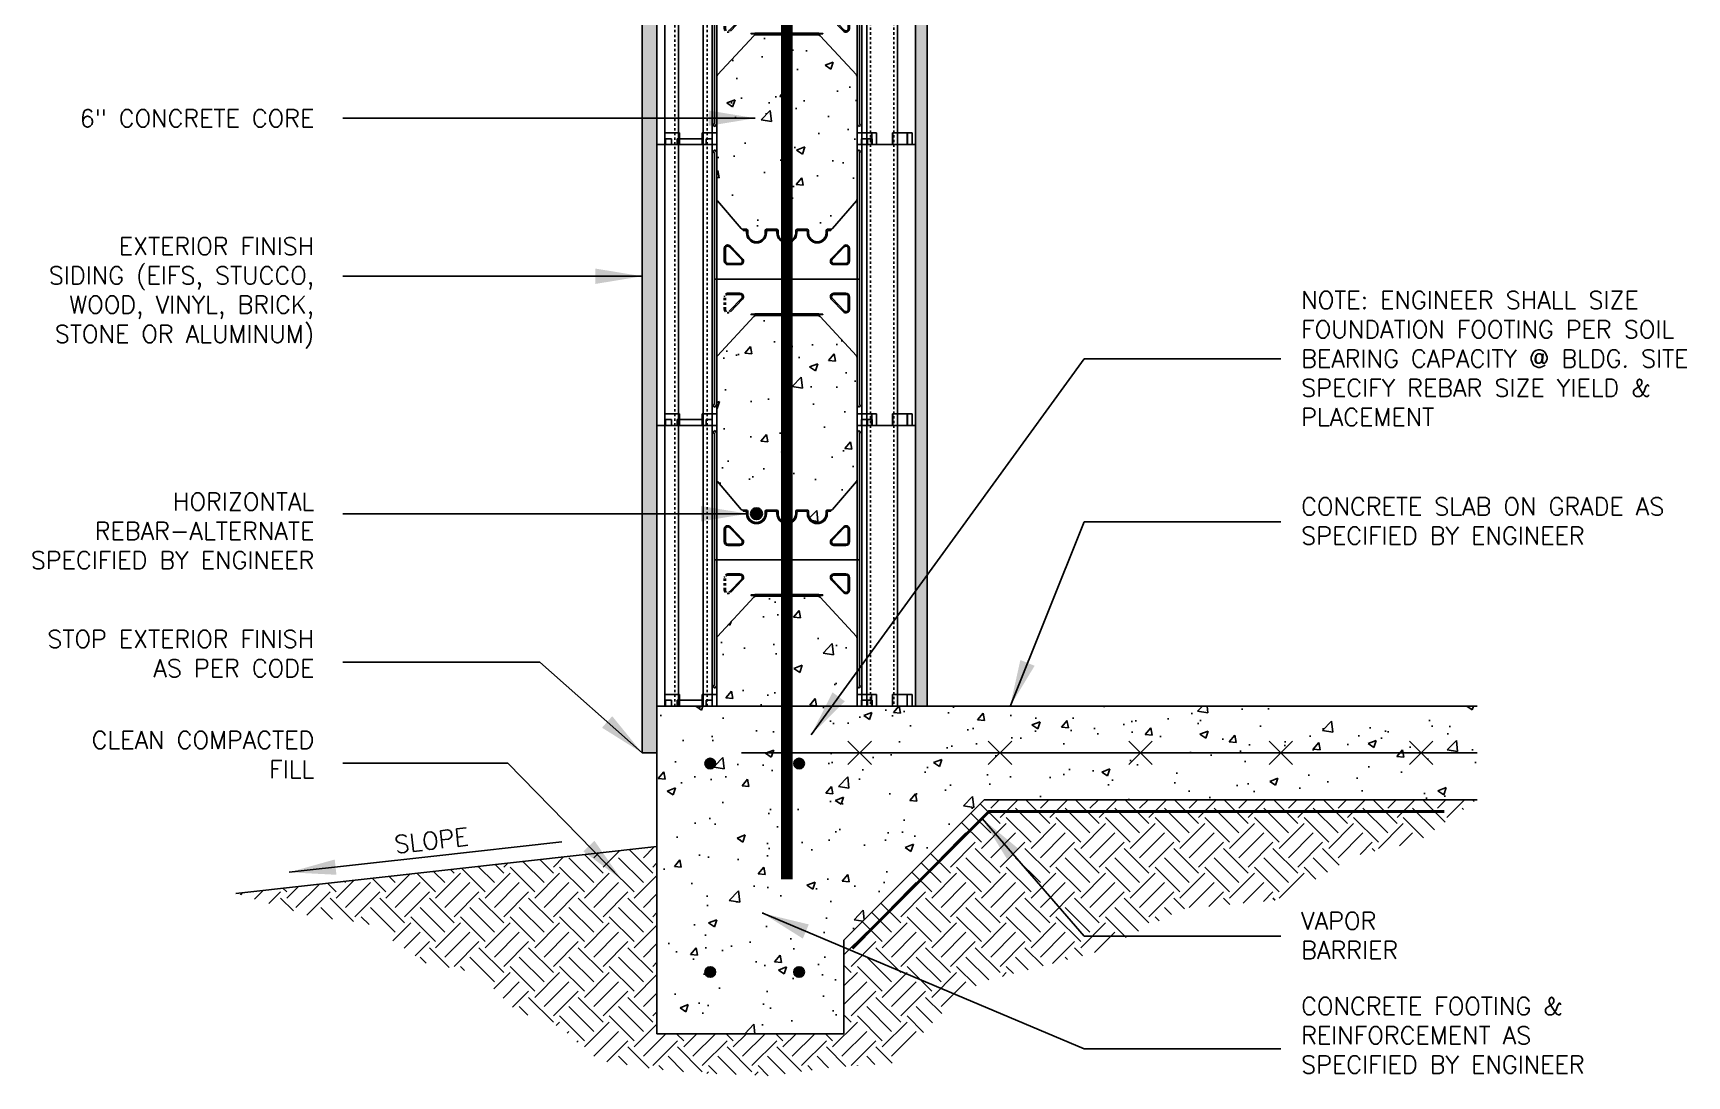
# Model space of a CAD drawing. Header units: inches. Extents: x 162 to 364, y -81 to 21.
# Drawn here: x 162.3 to 233, y -81 to -36.5 of the extents above; entities that cross this region are included whole.
import ezdxf

# ---------------------------------------------------------------- set-up
doc = ezdxf.new("R2010")
doc.units = ezdxf.units.IN
doc.header["$MEASUREMENT"] = 0
doc.linetypes.add('DASHED2', pattern=[0.375, 0.25, -0.125])
for name, color, linetype in [('LAYER 12', 12, 'Continuous'), ('LAYER 13', 13, 'Continuous'), ('LAYER 3', 3, 'Continuous'), ('LAYER 5', 5, 'Continuous'), ('LAYER 7', 7, 'Continuous'), ('LAYER 8', 8, 'Continuous')]:
    doc.layers.add(name, color=color, linetype=linetype)
doc.styles.add('NOTES', font='simplex.shx', dxfattribs={"height": 1})
doc.dimstyles.new('DIM-16', dxfattribs={"dimscale": 16, "dimtxt": 0.09375, "dimasz": 0.125, "dimexe": 0.1875, "dimexo": 0.0625, "dimgap": 0.0625, "dimtad": 0, "dimtih": 1, "dimtoh": 1, "dimdec": 4, "dimzin": 3, "dimdsep": 46, "dimlunit": 4, "dimtxsty": 'NOTES', "dimcen": 0.0625, "dimclrt": 4, "dimadec": 0, "dimazin": 0, "dimtfac": 1, "dimtdec": 4, "dimtofl": 0, "dimtmove": 0, "dimatfit": 3, "dimfxl": 1, "dimfrac": 2, "dimtolj": 1, "dimtzin": 0, "dimarcsym": 0})

# ---------------------------------------------------------------- blocks, each defined once
blk = doc.blocks.new('A$C262E59E6')
at = {"layer": 'LAYER 12'}
for p, q in [((0.35, 12.5), (0.975, 12.5)), ((0.35, 12.5), (0.35, 0)), ((0.35, 12.5), (0.975, 12.5)), ((0.35, 12.5), (0.35, 12)), ((0.925, 12.5), (0.925, 0)), ((0.975, 12.5), (0.975, 12)), ((0.975, 12.5), (0.975, 12)), ((1.937, 12.5), (1.937, 12)), ((1.937, 12.5), (2.562, 12.5)), ((1.937, 12.5), (1.937, 12)), ((1.937, 12.5), (2.562, 12.5)), ((1.987, 12.5), (1.987, 0)), ((2.112, 12.25), (2.112, 12)), ((2.112, 12.25), (2.362, 12.25)), ((2.362, 12.25), (2.362, 0)), ((2.562, 12.5), (2.562, 12)), ((8.562, 12.5), (9.187, 12.5)), ((8.562, 12.5), (8.562, 12)), ((8.562, 12.5), (9.187, 12.5)), ((8.762, 12.25), (8.762, 0)), ((8.762, 12.25), (9.012, 12.25)), ((8.762, 12.25), (8.762, 12)), ((8.762, 12.25), (9.012, 12.25)), ((9.012, 12.25), (9.012, 12)), ((9.012, 12.25), (9.012, 12)), ((9.187, 12.5), (9.187, 12)), ((9.187, 12.5), (9.187, 12)), ((10.087, 12.5), (10.087, 12)), ((10.087, 12.5), (10.712, 12.5)), ((10.087, 12.5), (10.087, 12)), ((10.087, 12.5), (10.712, 12.5)), ((10.712, 12.5), (10.712, 12)), ((10.712, 12.5), (10.712, 12)), ((2.41, 11.727), (2.497, 11.777)), ((2.456, 11.648), (2.41, 11.727)), ((2.462, 11.625), (2.462, 0.927)), ((2.462, 11.586), (2.462, 11.623)), ((2.497, 11.777), (2.556, 11.675)), ((2.562, 11.65), (2.562, 9.67)), ((8.562, 9.67), (8.562, 11.65)), ((8.569, 11.675), (8.628, 11.777)), ((8.628, 11.777), (8.715, 11.727)), ((8.662, 11.625), (8.662, 0.927)), ((8.662, 11.623), (8.662, 11.586)), ((8.715, 11.727), (8.669, 11.648)), ((8.977, 12), (8.977, 0)), ((10.297, 12), (10.297, 0)), ((2.562, 9.67), (2.562, 2.909)), ((2.59, 9.601), (3.608, 8.411)), ((7.517, 8.411), (8.535, 9.601)), ((8.562, 2.909), (8.562, 9.67)), ((3.68, 8.38), (3.687, 8.38)), ((3.837, 8.38), (3.68, 8.38)), ((3.687, 8.38), (3.687, 8.33)), ((3.687, 8.33), (3.787, 8.33)), ((3.837, 8.28), (3.837, 8.225)), ((3.887, 8.225), (3.887, 8.33)), ((4.637, 8.33), (4.637, 8.225)), ((5.137, 8.38), (4.687, 8.38)), ((4.687, 8.225), (4.687, 8.28)), ((4.737, 8.33), (5.087, 8.33)), ((5.137, 8.28), (5.137, 8.225)), ((5.187, 8.225), (5.187, 8.33)), ((5.937, 8.33), (5.937, 8.225)), ((6.437, 8.38), (5.987, 8.38)), ((5.987, 8.225), (5.987, 8.28)), ((6.037, 8.33), (6.387, 8.33)), ((6.437, 8.28), (6.437, 8.225)), ((6.487, 8.225), (6.487, 8.33)), ((7.237, 8.33), (7.237, 8.225)), ((7.445, 8.38), (7.287, 8.38)), ((7.287, 8.225), (7.287, 8.28)), ((7.337, 8.33), (7.437, 8.33)), ((7.437, 8.33), (7.437, 8.38)), ((7.437, 8.38), (7.445, 8.38)), ((2.887, 7.02), (2.887, 7.561)), ((2.937, 7.02), (2.937, 7.561)), ((3.11, 7.63), (3.629, 7.089)), ((3.146, 7.665), (3.665, 7.124)), ((7.979, 7.665), (7.46, 7.124)), ((8.015, 7.63), (7.496, 7.089)), ((8.187, 7.02), (8.187, 7.561)), ((8.237, 7.02), (8.237, 7.561)), ((3.557, 6.92), (3.037, 6.92)), ((3.557, 6.87), (3.037, 6.87)), ((7.568, 6.92), (8.087, 6.92)), ((7.568, 6.87), (8.087, 6.87)), ((2.462, 6.25), (8.662, 6.25)), ((3.037, 5.65), (3.557, 5.65)), ((3.037, 5.6), (3.557, 5.6)), ((3.629, 5.431), (3.11, 4.89)), ((3.665, 5.396), (3.146, 4.855)), ((7.46, 5.396), (7.979, 4.855)), ((7.496, 5.431), (8.015, 4.89)), ((8.087, 5.65), (7.568, 5.65)), ((8.087, 5.6), (7.568, 5.6)), ((8.187, 4.959), (8.187, 5.5)), ((8.237, 4.959), (8.237, 5.5)), ((2.592, 2.979), (4.144, 4.656)), ((4.192, 4.77), (4.036, 4.755)), ((4.036, 4.735), (4.192, 4.72)), ((5.562, 4.77), (4.192, 4.77)), ((4.192, 4.72), (5.562, 4.72)), ((4.25, 4.7), (5.562, 4.7)), ((6.933, 4.77), (5.562, 4.77)), ((5.562, 4.72), (6.933, 4.72)), ((5.562, 4.7), (6.875, 4.7)), ((7.089, 4.755), (6.933, 4.77)), ((6.933, 4.72), (7.089, 4.735)), ((6.981, 4.656), (8.533, 2.979)), ((2.562, 0.9), (2.562, 2.909)), ((8.562, 2.909), (8.562, 0.9)), ((2.456, 0.902), (2.41, 0.823)), ((2.41, 0.823), (2.497, 0.773)), ((2.462, 0.964), (2.462, 0.927)), ((2.497, 0.773), (2.556, 0.875)), ((8.569, 0.875), (8.628, 0.773)), ((8.628, 0.773), (8.715, 0.823)), ((8.662, 0.927), (8.662, 0.964)), ((8.715, 0.823), (8.669, 0.902)), ((0.35, 0.5), (0.975, 0.5)), ((0.35, 0.5), (0.975, 0.5)), ((0.35, 0.5), (0.35, 0)), ((0.35, 0.5), (0.975, 0.5)), ((0.35, 0.5), (0.35, 0)), ((0.35, 0.5), (0.975, 0.5)), ((0.35, 0.5), (0.975, 0.5)), ((0.35, 0.5), (0.975, 0.5)), ((0.35, 0.5), (0.975, 0.5)), ((0.35, 0.5), (0.35, 0)), ((0.35, 0.5), (0.975, 0.5)), ((0.35, 0.5), (0.35, 0)), ((0.35, 0.5), (0.975, 0.5)), ((0.35, 0.5), (0.975, 0.5)), ((0.35, 0.5), (0.975, 0.5)), ((0.35, 0.5), (0.975, 0.5)), ((0.35, 0.5), (0.35, 0)), ((0.35, 0.5), (0.975, 0.5)), ((0.35, 0.5), (0.975, 0.5)), ((0.35, 0.5), (0.975, 0.5)), ((0.35, 0.5), (0.975, 0.5)), ((0.35, 0.5), (0.35, 0)), ((0.35, 0.5), (0.975, 0.5)), ((0.35, 0.5), (0.975, 0.5)), ((0.35, 0.5), (0.975, 0.5)), ((0.35, 0.5), (0.35, 0)), ((0.35, 0.5), (0.975, 0.5)), ((0.35, 0.5), (0.35, 0)), ((0.35, 0.5), (0.35, 0)), ((0.375, 0.25), (0.375, 0)), ((0.625, 0.25), (0.375, 0.25)), ((0.375, 0.25), (0.375, 0)), ((0.625, 0.25), (0.375, 0.25)), ((0.375, 0.25), (0.375, 0)), ((0.625, 0.25), (0.375, 0.25)), ((0.625, 0.25), (0.625, 0)), ((0.625, 0.25), (0.625, 0)), ((0.625, 0.25), (0.625, 0)), ((1.937, 0.25), (0.875, 0.25)), ((0.875, 0.25), (0.875, 0)), ((1.937, 0.25), (0.875, 0.25)), ((0.875, 0.25), (0.875, 0)), ((1.937, 0.25), (0.875, 0.25)), ((0.875, 0.25), (0.875, 0)), ((0.975, 0.5), (0.975, 0)), ((0.975, 0.5), (0.975, 0)), ((0.975, 0.5), (0.975, 0)), ((0.975, 0.5), (0.975, 0)), ((0.975, 0.5), (0.975, 0)), ((0.975, 0.5), (0.975, 0)), ((0.975, 0.5), (0.975, 0)), ((0.975, 0.5), (0.975, 0)), ((0.975, 0.5), (0.975, 0)), ((0.975, 0.5), (0.975, 0)), ((0.975, 0.5), (0.975, 0)), ((0.975, 0.5), (0.975, 0)), ((0.975, 0.5), (0.975, 0)), ((0.975, 0.5), (0.975, 0)), ((0.975, 0.5), (0.975, 0)), ((0.975, 0.5), (0.975, 0)), ((0.975, 0.5), (0.975, 0)), ((0.975, 0.5), (0.975, 0)), ((0.975, 0.5), (0.975, 0)), ((0.975, 0.5), (0.975, 0)), ((1.937, 0.5), (1.937, 0)), ((1.937, 0.5), (2.562, 0.5)), ((1.937, 0.5), (1.937, 0)), ((1.937, 0.5), (2.562, 0.5)), ((1.937, 0.5), (1.937, 0)), ((1.937, 0.5), (2.562, 0.5)), ((1.937, 0.5), (1.937, 0)), ((1.937, 0.5), (2.562, 0.5)), ((1.937, 0.5), (1.937, 0)), ((1.937, 0.5), (2.562, 0.5)), ((1.937, 0.5), (1.937, 0)), ((1.937, 0.5), (2.562, 0.5)), ((1.937, 0.5), (1.937, 0)), ((1.937, 0.5), (2.562, 0.5)), ((1.937, 0.5), (1.937, 0)), ((2.562, 0.5), (1.937, 0.5)), ((1.937, 0.5), (1.937, 0)), ((1.937, 0.5), (2.562, 0.5)), ((1.937, 0.5), (1.937, 0)), ((1.937, 0.5), (2.562, 0.5)), ((1.937, 0.5), (1.937, 0)), ((1.937, 0.5), (2.562, 0.5)), ((1.937, 0.5), (1.937, 0)), ((1.937, 0.5), (2.562, 0.5)), ((1.937, 0.5), (1.937, 0)), ((1.937, 0.5), (2.562, 0.5)), ((1.937, 0.5), (1.937, 0)), ((1.937, 0.5), (2.562, 0.5)), ((1.937, 0.5), (1.937, 0)), ((1.937, 0.5), (2.562, 0.5)), ((1.937, 0.5), (1.937, 0)), ((1.937, 0.5), (2.562, 0.5)), ((1.937, 0.5), (1.937, 0)), ((1.937, 0.5), (2.562, 0.5)), ((1.937, 0.5), (1.937, 0)), ((1.937, 0.5), (2.562, 0.5)), ((1.937, 0.5), (1.937, 0)), ((2.562, 0.5), (1.937, 0.5)), ((1.937, 0.5), (1.937, 0)), ((1.937, 0.5), (2.562, 0.5)), ((1.937, 0.5), (1.937, 0)), ((1.937, 0.5), (2.562, 0.5)), ((1.937, 0.5), (1.937, 0)), ((2.562, 0.5), (1.937, 0.5)), ((1.937, 0.5), (1.937, 0)), ((1.937, 0.5), (2.562, 0.5)), ((2.112, 0.25), (2.112, 0)), ((2.112, 0.25), (2.362, 0.25)), ((2.112, 0.25), (2.112, 0)), ((2.112, 0.25), (2.362, 0.25)), ((2.112, 0.25), (2.112, 0)), ((2.112, 0.25), (2.362, 0.25)), ((2.112, 0.25), (2.112, 0)), ((2.362, 0.25), (2.112, 0.25)), ((2.112, 0.25), (2.112, 0)), ((2.112, 0.25), (2.362, 0.25)), ((2.112, 0.25), (2.112, 0)), ((2.112, 0.25), (2.362, 0.25)), ((2.112, 0.25), (2.112, 0)), ((2.112, 0.25), (2.362, 0.25)), ((2.112, 0.25), (2.112, 0)), ((2.112, 0.25), (2.362, 0.25)), ((2.112, 0.25), (2.112, 0)), ((2.112, 0.25), (2.362, 0.25)), ((2.112, 0.25), (2.112, 0)), ((2.362, 0.25), (2.112, 0.25)), ((2.112, 0.25), (2.112, 0)), ((2.112, 0.25), (2.362, 0.25)), ((2.112, 0.25), (2.112, 0)), ((2.362, 0.25), (2.112, 0.25)), ((2.362, 0.25), (2.362, 0)), ((2.362, 0.25), (2.362, 0)), ((2.362, 0.25), (2.362, 0)), ((2.562, 0.5), (2.562, 0)), ((2.562, 0.5), (2.562, 0)), ((2.562, 0.5), (2.562, 0)), ((2.562, 0.5), (2.562, 0)), ((2.562, 0.5), (2.562, 0)), ((2.562, 0.5), (2.562, 0)), ((2.562, 0.5), (2.562, 0)), ((2.562, 0.5), (2.562, 0)), ((2.562, 0.5), (2.562, 0)), ((2.562, 0.5), (2.562, 0)), ((2.562, 0.5), (2.562, 0)), ((8.562, 0.5), (9.183, 0.5)), ((8.562, 0.5), (9.183, 0.5)), ((8.562, 0.5), (9.183, 0.5)), ((8.758, 0.25), (8.758, 0)), ((8.758, 0.25), (9.008, 0.25)), ((8.758, 0.25), (9.008, 0.25)), ((8.758, 0.25), (8.758, 0)), ((8.758, 0.25), (9.008, 0.25)), ((8.762, 0.5), (8.762, 0)), ((8.762, 0.5), (9.387, 0.5)), ((8.962, 0.25), (9.212, 0.25)), ((9.008, 0.25), (9.008, 0)), ((9.008, 0.25), (9.008, 0)), ((9.008, 0.25), (9.008, 0)), ((9.183, 0.5), (9.183, 0)), ((9.183, 0.5), (9.183, 0)), ((9.183, 0.5), (9.183, 0)), ((9.212, 0.25), (9.212, 0)), ((9.387, 0.5), (9.387, 0)), ((10.083, 0.5), (10.083, 0)), ((10.083, 0.5), (10.708, 0.5)), ((10.083, 0.5), (10.083, 0)), ((10.083, 0.5), (10.708, 0.5)), ((10.083, 0.5), (10.083, 0)), ((10.083, 0.5), (10.708, 0.5)), ((10.287, 0.5), (10.287, 0)), ((10.287, 0.5), (10.912, 0.5)), ((10.708, 0.5), (10.708, 0)), ((10.708, 0.5), (10.708, 0)), ((10.708, 0.5), (10.708, 0)), ((10.912, 0.5), (10.912, 0))]:
    blk.add_line(p, q, dxfattribs=at)
at = {"layer": 'LAYER 12', "linetype": 'DASHED2', "ltscale": 0.15}
for p, q in [((0.765, 12.5), (0.765, 0)), ((2.147, 12.5), (2.147, 0)), ((9.137, 12), (9.137, 0)), ((10.137, 12), (10.137, 0)), ((2.887, 4.959), (2.887, 5.5)), ((2.937, 4.959), (2.937, 5.5))]:
    blk.add_line(p, q, dxfattribs=at)
at = {"layer": 'LAYER 12'}
for centre, radius, start, end in [((2.412, 11.623), 0.05, 0, 30), ((2.512, 11.65), 0.05, 0, 30), ((8.612, 11.65), 0.05, 150, 180), ((8.712, 11.623), 0.05, 150, 180), ((2.662, 9.67), 0.1, 180, 223.83086), ((8.462, 9.67), 0.1, 316.16914, 360), ((3.68, 8.48), 0.1, 223.83086, 270), ((3.787, 8.28), 0.05, 360, 90), ((3.837, 8.33), 0.05, 0, 90), ((4.262, 8.225), 0.425, 180, 360), ((4.262, 8.225), 0.375, 180, 0), ((4.687, 8.33), 0.05, 90, 180), ((4.737, 8.28), 0.05, 90, 180), ((5.087, 8.28), 0.05, 360, 90), ((5.137, 8.33), 0.05, 0, 90), ((5.562, 8.225), 0.425, 180, 270), ((5.562, 8.225), 0.375, 180, 270), ((5.562, 8.225), 0.425, 270, 0), ((5.562, 8.225), 0.375, 270, 0), ((5.987, 8.33), 0.05, 90, 180), ((6.037, 8.28), 0.05, 90, 180), ((6.387, 8.28), 0.05, 0, 90), ((6.437, 8.33), 0.05, 0, 90), ((6.862, 8.225), 0.425, 180, 0), ((6.862, 8.225), 0.375, 180, 0), ((7.287, 8.33), 0.05, 90, 180), ((7.337, 8.28), 0.05, 90, 180), ((7.445, 8.48), 0.1, 270, 316.16914), ((3.037, 7.561), 0.15, 43.83086, 180), ((3.037, 7.561), 0.1, 43.83086, 180), ((3.557, 7.02), 0.15, 270, 43.83086), ((3.557, 7.02), 0.1, 270, 43.83086), ((7.568, 7.02), 0.15, 136.16914, 270), ((7.568, 7.02), 0.1, 136.16914, 270), ((8.087, 7.561), 0.15, 0, 136.16914), ((8.087, 7.561), 0.1, 0, 136.16914), ((3.037, 7.02), 0.15, 180, 270), ((3.037, 7.02), 0.1, 180, 270), ((8.087, 7.02), 0.15, 270, 0), ((8.087, 7.02), 0.1, 270, 360), ((3.557, 5.5), 0.15, 316.16914, 90), ((3.557, 5.5), 0.1, 316.16914, 90), ((7.568, 5.5), 0.15, 90, 223.83086), ((7.568, 5.5), 0.1, 90, 223.83086), ((8.087, 4.959), 0.15, 223.83086, 360), ((8.087, 4.959), 0.1, 223.83086, 0), ((8.087, 5.5), 0.15, 360, 90), ((8.087, 5.5), 0.1, 0, 90), ((4.037, 4.745), 0.01, 97.40989, 262.59011), ((4.25, 4.55), 0.15, 90, 135), ((6.875, 4.55), 0.15, 45, 90), ((7.088, 4.745), 0.01, 277.40989, 82.59011), ((2.662, 2.909), 0.1, 135, 180), ((8.462, 2.909), 0.1, 360, 45), ((2.412, 0.927), 0.05, 330, 360), ((2.512, 0.9), 0.05, 330, 360), ((8.612, 0.9), 0.05, 180, 210), ((8.712, 0.927), 0.05, 180, 210)]:
    blk.add_arc(centre, radius, start, end, dxfattribs=at)
at = {"layer": 'LAYER 12', "linetype": 'DASHED2', "ltscale": 0.15}
for centre, radius, start, end in [((3.037, 5.5), 0.15, 90, 180), ((3.037, 4.959), 0.15, 180, 316.16914), ((3.037, 5.5), 0.1, 90, 180), ((3.037, 4.959), 0.1, 180, 316.16914)]:
    blk.add_arc(centre, radius, start, end, dxfattribs=at)
at = {"layer": 'LAYER 3'}
for p, q in [((0, 12), (0, 0)), ((0, 12), (2.562, 12)), ((2.562, 12), (2.562, 0)), ((8.562, 12), (8.562, 0)), ((8.562, 12), (11.062, 12)), ((11.062, 12), (11.062, 0)), ((0, 0), (2.562, 0)), ((8.562, 0), (11.062, 0))]:
    blk.add_line(p, q, dxfattribs=at)

msp = doc.modelspace()

# ---------------------------------------------------------------- hatches: boundary and pattern name
at = {"layer": 'LAYER 12'}
h = msp.add_hatch(dxfattribs=at)
h.set_pattern_fill('AR-SAND,_O', color=256, scale=0.25)
h.set_pattern_definition([(37.5, (0, 0), (-0.01574834, 0.48170594), [0, -0.38, 0, -0.425, 0, -0.40625]), (7.5, (0, 0), (0.4424442, 0.7055365), [0, -0.205, 0, -0.3425, 0, -0.13125]), (327.5, (-0.3075, 0), (0.7785355, 0.0014148), [0, -0.125, 0, -0.45, 0, -0.5875]), (317.5, (-0.3075, 0), (0.7515317, 0.219419), [0, -0.0625, 0, -0.295, 0, -0.3375])])
h.paths.add_polyline_path([(188.97426, -5.24586), (188.97426, 6.75414), (188.97426, 17.75414), (188.34926, 17.75414), (188.34926, -67.24586), (188.97426, -67.24586), (188.97426, -65.24586), (188.97426, -53.24586), (188.97426, -41.24586), (188.97426, -29.24586), (188.97426, -17.24586)])
h = msp.add_hatch(dxfattribs=at)
h.set_pattern_fill('AR-SAND,_O', color=256, scale=0.125)
h.set_pattern_definition([(37.5, (0, 0), (-0.00787417, 0.24085297), [0, -0.19, 0, -0.2125, 0, -0.203125]), (7.5, (0, 0), (0.2212221, 0.35276826), [0, -0.1025, 0, -0.17125, 0, -0.065625]), (327.5, (-0.15375, 0), (0.38926773, 0.00070738), [0, -0.0625, 0, -0.225, 0, -0.29375]), (317.5, (-0.15375, 0), (0.3757658, 0.10970945), [0, -0.03125, 0, -0.1475, 0, -0.16875])])
h.paths.add_polyline_path([(200.53676, 17.75414), (200.03676, 17.75414), (200.03676, 6.75414), (200.03676, -5.24586), (200.03676, -17.24586), (200.03676, -29.24586), (200.03676, -41.24586), (200.03676, -53.24586), (200.03676, -65.24586), (200.53676, -65.24586)])
h = msp.add_hatch(dxfattribs=at)
h.set_pattern_fill('EARTH', color=256, scale=6, angle=45, style=0)
h.paths.add_polyline_path([(211.47973, -73.90848), (215.66727, -73.51795), (218.84979, -71.62109), (221.47398, -71.06319), (224.03676, -69.24586), (202.97426, -69.24586), (196.97426, -75.24586), (196.97426, -79.24586), (188.97426, -79.24586), (188.97426, -71.24586), (170.97426, -73.24586), (174.23862, -74.24322), (176.58364, -74.52217), (179.15199, -76.25166), (181.32951, -76.64219), (182.94869, -78.2601), (184.90287, -78.98537), (186.35455, -80.38012), (188.97873, -80.77065), (190.93291, -80.93803), (193.8921, -81.04961), (196.18129, -80.71486), (199.19631, -80.4917), (201.03882, -78.48326), (202.8255, -77.03272), (207.79471, -75.74955)])
at = {"layer": 'LAYER 13'}
h = msp.add_hatch(dxfattribs=at)
h.set_pattern_fill('AR-CONC', color=256, scale=0.5, style=0)
h.paths.add_polyline_path([(197.53676, -38.33728, 0.17887258), (197.51273, -38.27225), (195.9557, -36.5898, 0.19891237), (195.84963, -36.54586), (194.53676, -36.54586), (194.53676, -45.39586, 0.41421356), (194.91176, -45.02086), (194.91176, -44.91586, -0.41421356), (194.96176, -44.86586), (195.41176, -44.86586, -0.41421356), (195.46176, -44.91586), (195.46176, -45.02086, 1), (196.21176, -45.02086), (196.21176, -44.91586, -0.41421356), (196.26176, -44.86586), (196.41914, -44.86586, 0.20422097), (196.49128, -44.83512), (197.51639, -43.63613, 0.16388439), (197.53676, -43.57563), (197.53676, -41.24586)])
h.paths.add_polyline_path([(194.53676, -36.54586), (193.22389, -36.54586, 0.19891237), (193.11783, -36.5898), (191.5608, -38.27225, 0.17887258), (191.53676, -38.33728), (191.53676, -41.24586), (191.53676, -41.24587), (191.53676, -43.5768, 0.16087625), (191.55713, -43.63613), (192.58225, -44.83512, 0.22352826), (192.66176, -44.86559), (192.66176, -44.86586), (192.81176, -44.86586, -0.41421356), (192.86176, -44.91586), (192.86176, -45.02086, 1), (193.61176, -45.02086), (193.61176, -44.91586, -0.41421356), (193.66176, -44.86586), (194.11176, -44.86586, -0.41421356), (194.16176, -44.91586), (194.16176, -45.02086, 0.41421356), (194.53676, -45.39586)])
h = msp.add_hatch(dxfattribs=at)
h.set_pattern_fill('AR-CONC', color=256, scale=0.5, style=0)
h.paths.add_polyline_path([(194.53676, -60.54586), (193.22389, -60.54586, 0.19891237), (193.11783, -60.5898), (191.5608, -62.27225, 0.17887258), (191.53676, -62.33728), (191.53676, -65.24586), (194.53676, -65.24586)])
h.paths.add_polyline_path([(195.9557, -60.5898, 0.19891237), (195.84963, -60.54586), (194.53676, -60.54586), (194.53676, -65.24586), (197.53676, -65.24586), (197.53676, -62.33728, 0.17887258), (197.51273, -62.27225)])
h.paths.add_polyline_path([(197.53676, -53.24586), (197.53676, -50.33728, 0.17887258), (197.51273, -50.27225), (195.9557, -48.5898, 0.19891237), (195.84963, -48.54586), (194.53676, -48.54586), (194.53676, -57.39586, 0.41421356), (194.91176, -57.02086), (194.91176, -56.91586, -0.41421356), (194.96176, -56.86586), (195.41176, -56.86586, -0.41421356), (195.46176, -56.91586), (195.46176, -57.02086, 1), (196.21176, -57.02086), (196.21176, -56.91586, -0.41421356), (196.26176, -56.86586), (196.41914, -56.86586, 0.20422097), (196.49128, -56.83512), (197.51639, -55.63613, 0.16388439), (197.53676, -55.57563)])
h.paths.add_polyline_path([(194.53676, -48.54586), (193.22389, -48.54586, 0.19891237), (193.11783, -48.5898), (191.5608, -50.27225, 0.17887258), (191.53676, -50.33728), (191.53676, -53.24586), (191.53676, -53.24587), (191.53676, -55.5768, 0.16087625), (191.55713, -55.63613), (192.58225, -56.83512, 0.22352826), (192.66176, -56.86559), (192.66176, -56.86586), (192.81176, -56.86586, -0.41421356), (192.86176, -56.91586), (192.86176, -57.02086, 1), (193.61176, -57.02086), (193.61176, -56.91586, -0.41421356), (193.66176, -56.86586), (194.11176, -56.86586, -0.41421356), (194.16176, -56.91586), (194.16176, -57.02086, 0.41421356), (194.53676, -57.39586)])
h.paths.add_polyline_path([(193.48676, -57.02086, -1), (192.98676, -57.02086, -1)], flags=16)
h = msp.add_hatch(dxfattribs=at)
h.set_pattern_fill('AR-CONC', color=256, scale=0.5, style=0)
h.paths.add_polyline_path([(224.03676, -65.24586), (194.53676, -65.24586), (194.53676, -67.24586), (224.03676, -67.24586)])
h.paths.add_polyline_path([(202.97426, -69.24586), (224.03676, -69.24586), (224.03676, -67.24586), (194.53676, -67.24586), (194.53676, -65.24586), (188.97426, -65.24586), (188.97426, -79.24586), (196.97426, -79.24586), (196.97426, -75.24586)])
h.paths.add_polyline_path([(194.8362, -67.69978, -1), (195.28487, -67.69978, -1)], flags=16)
h.paths.add_polyline_path([(191.03289, -67.69978, -1), (191.48157, -67.69978, -1)], flags=16)
h.paths.add_polyline_path([(195.28487, -76.6069, -1), (194.8362, -76.6069, -1)], flags=16)
h.paths.add_polyline_path([(191.48157, -76.6069, -1), (191.03289, -76.6069, -1)], flags=16)
at = {"layer": 'LAYER 8'}
for points in [[(193.48676, -57.02086, 1), (192.98676, -57.02086, 1)], [(191.03289, -67.69978, 1), (191.48157, -67.69978, 1)], [(194.8362, -67.69978, 1), (195.28487, -67.69978, 1)], [(191.48157, -76.6069, 1), (191.03289, -76.6069, 1)], [(194.8362, -76.6069, 1), (195.28487, -76.6069, 1)]]:
    msp.add_hatch(color=256, dxfattribs=at).paths.add_polyline_path(points)

# ---------------------------------------------------------------- linework, layer by layer
at = {"layer": 'LAYER 3'}
for p, q in [((188.97426, -65.24586), (224.03676, -65.24586)), ((188.97426, -65.24586), (188.97426, -79.24586)), ((197.14683, -66.74586), (198.14683, -67.74586)), ((198.14683, -66.74586), (197.14683, -67.74586)), ((203.14683, -66.74586), (204.14683, -67.74586)), ((204.14683, -66.74586), (203.14683, -67.74586)), ((209.14683, -66.74586), (210.14683, -67.74586)), ((210.14683, -66.74586), (209.14683, -67.74586)), ((215.14683, -66.74586), (216.14683, -67.74586)), ((216.14683, -66.74586), (215.14683, -67.74586)), ((221.14683, -66.74586), (222.14683, -67.74586)), ((222.14683, -66.74586), (221.14683, -67.74586)), ((192.59714, -67.24586), (224.03676, -67.24586)), ((196.97426, -75.24586), (202.97426, -69.24586)), ((202.97426, -69.24586), (224.03676, -69.24586)), ((170.97426, -73.24586), (188.97426, -71.24586)), ((196.97426, -75.24586), (196.97426, -79.24586)), ((188.97426, -79.24586), (196.97426, -79.24586))]:
    msp.add_line(p, q, dxfattribs=at)
at = {"layer": 'LAYER 5', "flags": 128}
for points, const_width in [([(194.53676, 14.75414), (194.53676, -72.65192)], 0.5), ([(197.32782, -75.59942), (203.18137, -69.74586), (222.63467, -69.74586)], 0.125)]:
    msp.add_lwpolyline(points, dxfattribs=dict(at, const_width=const_width))
at = {"layer": 'LAYER 8'}
for p, q in [((188.34926, 17.75414), (188.34926, -67.24586)), ((200.53676, -65.24586), (200.53676, 17.75414)), ((188.97426, -67.24586), (188.34926, -67.24586))]:
    msp.add_line(p, q, dxfattribs=at)
for centre, radius in [((193.23676, -57.02086), 0.25), ((191.25723, -67.69978), 0.22434), ((195.06054, -67.69978), 0.22434), ((191.25723, -76.6069), 0.22434), ((195.06054, -76.6069), 0.22434)]:
    msp.add_circle(centre, radius, dxfattribs=at)

# ---------------------------------------------------------------- block references
at = {"layer": 'LAYER 3'}
for p in [(188.97426, -41.24587), (188.97426, -53.24587), (188.97426, -65.24587)]:
    msp.add_blockref('A$C262E59E6', p, dxfattribs=at)

# ---------------------------------------------------------------- texts
at = {"layer": 'LAYER 7', "char_height": 0.75, "attachment_point": 3, "style": 'NOTES'}
for s, insert in [('\\A1;6" CONCRETE CORE', (174.33415, -39.74923)), ('\\A1;EXTERIOR FINISH \\PSIDING (EIFS, STUCCO, \\PWOOD, VINYL, BRICK, \\PSTONE OR ALUMINUM)', (174.33415, -45.21122)), ('\\A1;STOP EXTERIOR FINISH\\PAS PER CODE', (174.33415, -61.9994)), ('\\A1;CLEAN COMPACTED\\PFILL', (174.33415, -66.31771))]:
    msp.add_mtext_dynamic_manual_height_columns(s, width=28.9113797, gutter_width=5, heights=[0], dxfattribs=dict(at, insert=insert))
at = {"layer": 'LAYER 7', "char_height": 0.75, "attachment_point": 1, "style": 'NOTES'}
for s, insert in [('\\A1;NOTE: ENGINEER SHALL SIZE\\PFOUNDATION FOOTING PER SOIL\\PBEARING CAPACITY @ BLDG. SITE\\PSPECIFY REBAR SIZE YIELD &\\PPLACEMENT', (216.52048, -47.51427)), ('\\A1;CONCRETE SLAB ON GRADE AS\\PSPECIFIED BY ENGINEER', (216.52048, -56.33432)), ('\\A1;VAPOR\\PBARRIER', (216.52048, -74.04641)), ('\\A1;CONCRETE FOOTING &\\PREINFORCEMENT AS \\PSPECIFIED BY ENGINEER', (216.52048, -77.69019))]:
    msp.add_mtext_dynamic_manual_height_columns(s, width=21.4636092, gutter_width=5, heights=[0], dxfattribs=dict(at, insert=insert)).dxf.set("width", 28.9113797)
at = {"layer": 'LAYER 7', "insert": (174.33415, -56.13128), "char_height": 0.75, "width": 28.9113797, "attachment_point": 3, "style": 'NOTES'}
msp.add_mtext('\\A1;HORIZONTAL \\PREBAR-ALTERNATE\\PSPECIFIED BY ENGINEER', dxfattribs=at)
at = {"layer": 'LAYER 7', "insert": (180.88529, -70.44006), "char_height": 0.75, "attachment_point": 3, "rotation": 6.3401917, "style": 'NOTES'}
msp.add_mtext_dynamic_manual_height_columns('\\A1;SLOPE', width=28.9113797, gutter_width=5, heights=[0], dxfattribs=at)

# ---------------------------------------------------------------- leaders
at = {"layer": 'LAYER 8'}
for points in [[(193.18621, -40.11592), (183.96904, -40.11592), (175.55676, -40.11592)], [(188.34926, -46.87126), (183.96904, -46.87126), (175.55676, -46.87126)], [(195.5755, -66.46581), (207.24061, -50.39569), (215.65288, -50.39569)], [(192.86176, -57.02086), (183.96904, -57.02086), (175.55676, -57.02086)], [(204.07722, -65.25334), (207.24061, -57.36205), (215.65288, -57.36205)], [(188.34926, -67.24586), (183.96904, -63.36911), (175.55676, -63.36911)], [(187.47169, -72.65522), (182.60305, -67.68742), (175.55676, -67.68742)], [(202.87879, -70.04844), (207.24061, -75.07414), (215.65288, -75.07414)], [(173.2566, -72.34733), (179.31461, -71.67421), (184.91867, -71.05154)], [(193.50173, -74.09959), (207.24061, -79.89108), (215.65288, -79.89108)]]:
    msp.add_leader(points, dimstyle='DIM-16', dxfattribs=at)

doc.saveas('drawing.dxf')
